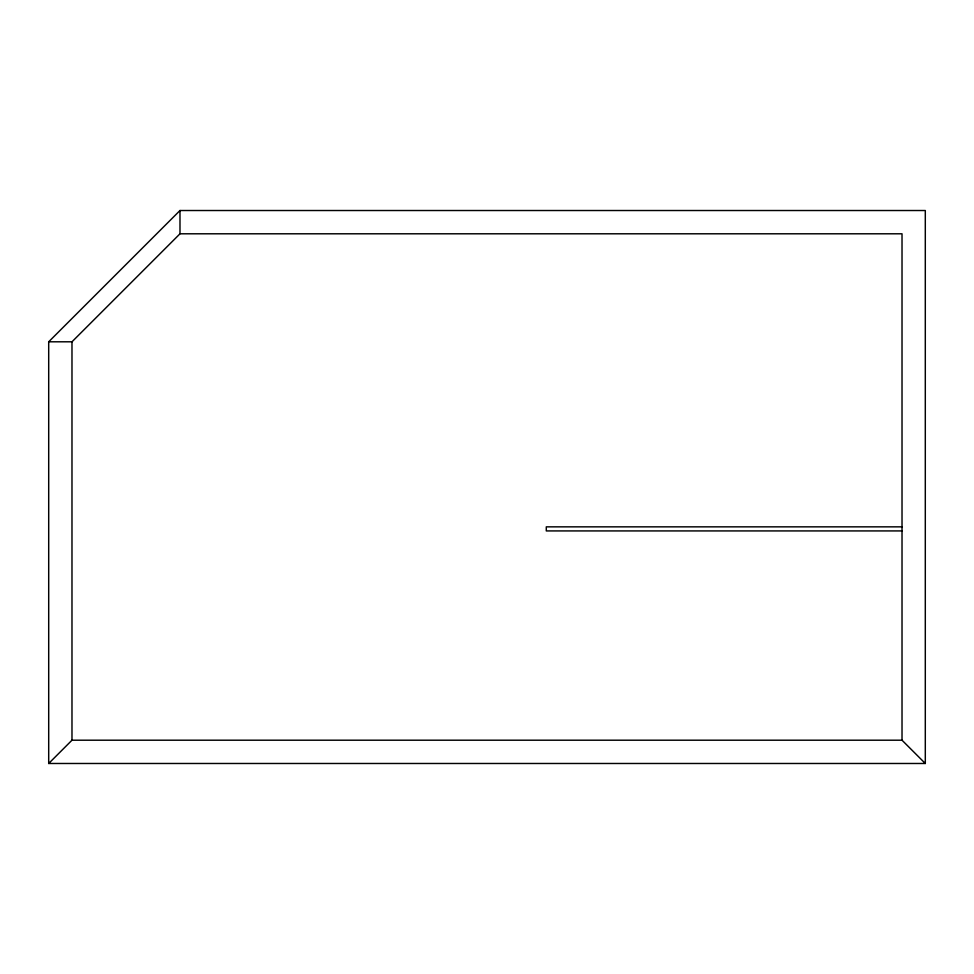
<?xml version="1.0" encoding="UTF-8"?>
<svg xmlns="http://www.w3.org/2000/svg" width="974" height="974" viewBox="0 0 974 974"><rect width="100%" height="100%" fill="white"/><g stroke="black" fill="none" stroke-linecap="round" stroke-linejoin="round"><path stroke-width="1.46" d="M48.7 341.801L179.983 210.518L925.3 210.518L925.3 763.482L48.7 763.482L48.7 341.801L71.979 341.801L179.983 233.797L902.021 233.797L902.021 740.203L925.3 763.482M48.7 763.482L71.979 740.203L902.021 740.203M902.021 526.849L546.292 526.849L546.292 530.927L902.021 530.927M179.983 210.518L179.983 233.797M71.979 341.801L71.979 740.203"/></g></svg>
